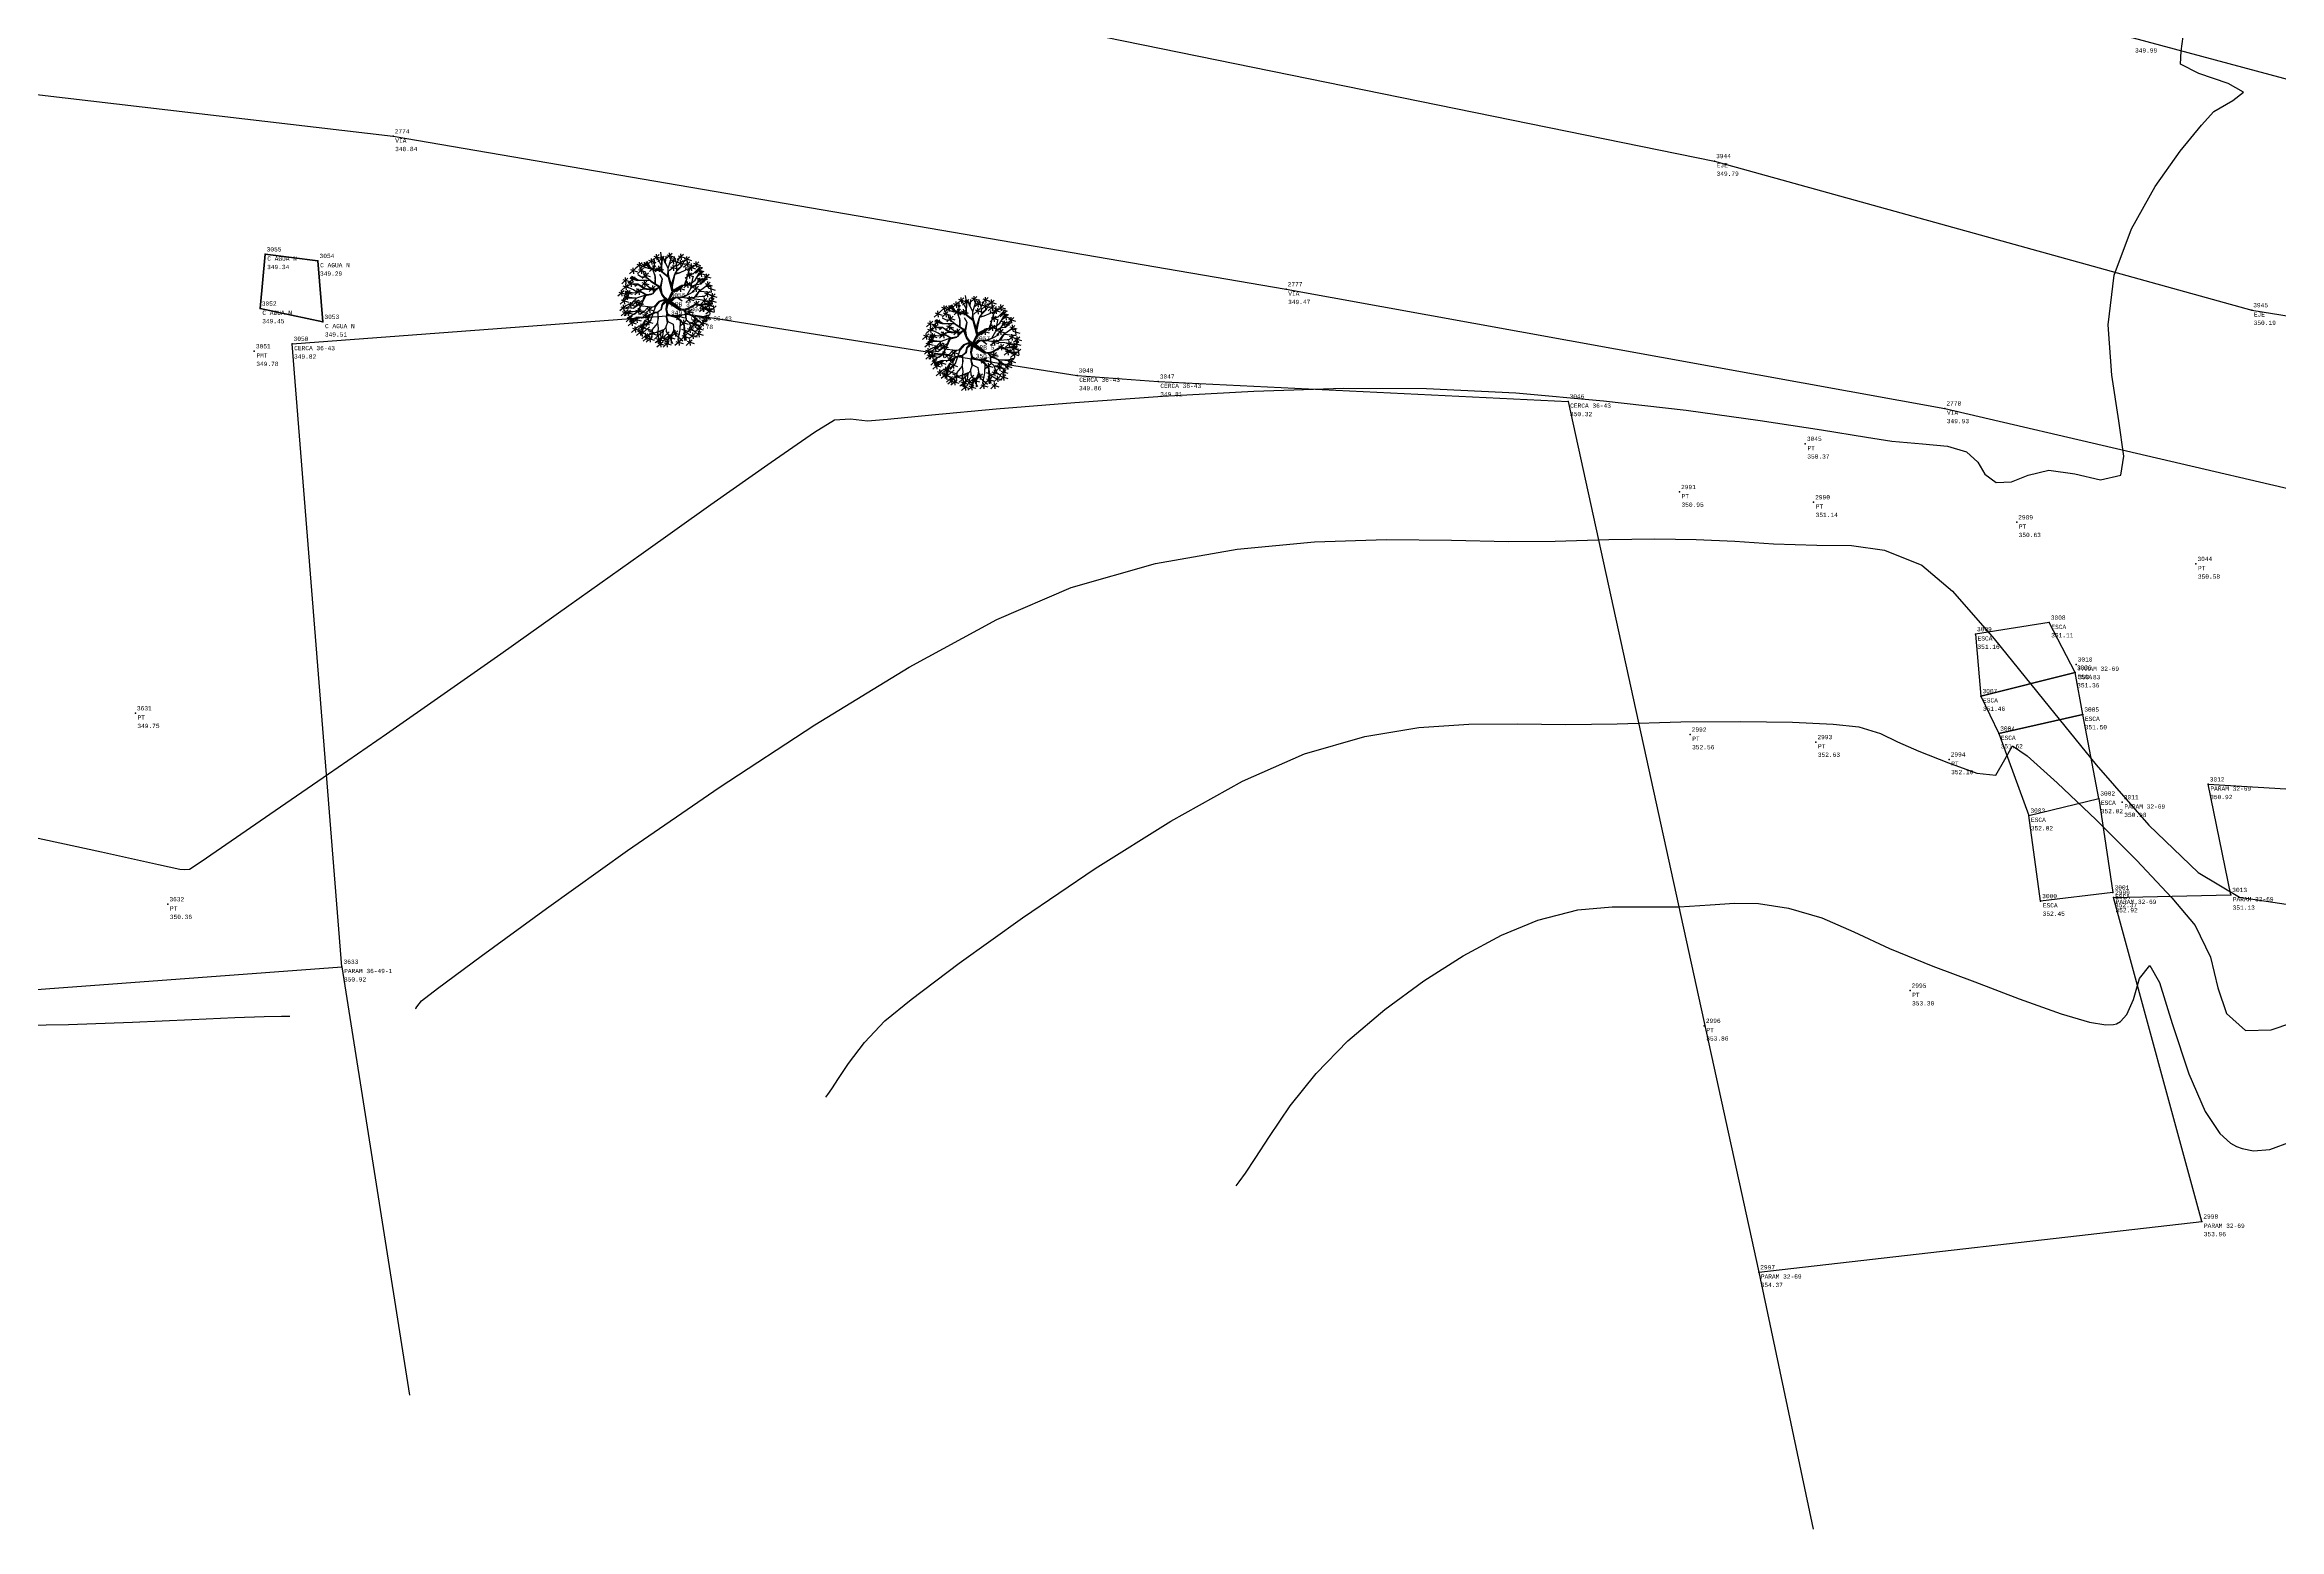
# Model space of a CAD drawing. Header units: metres. Extents: x 5050628 to 5051715, y 2427226 to 2427693.
# Drawn here: x 5051581.34 to 5051607.41, y 2427654.79 to 2427672.1 of the extents above; entities that cross this region are included whole.
import ezdxf
from ezdxf.enums import TextEntityAlignment as Align

# ---------------------------------------------------------------- set-up
doc = ezdxf.new("R2010")
doc.units = ezdxf.units.M
for name, color, linetype in [('1. Eje Vía', 7, 'Continuous'), ('ARBOLES', 3, 'Continuous'), ('C-TOPO-MINR-N', 11, 'Continuous'), ('Cerca', 90, 'FENCELINE2'), ('CVL_PUNTO', 2, 'Continuous'), ('CVL_PUNTO_COR', 2, 'Continuous'), ('CVL_PUNTO_NUM', 2, 'Continuous'), ('Escalera', 254, 'Continuous'), ('Paramento', 7, 'Continuous'), ('Vía', 40, 'Continuous')]:
    doc.layers.add(name, color=color, linetype=linetype)
doc.layers.add('C. Agua Negras', color=35, linetype='Continuous', lineweight=40)
doc.styles.add('MONOTXT4', font='monotxt4.shx')
doc.linetypes.add('FENCELINE2', pattern='A,0.25,-0.1,[132,ltypeshp.shx,S=0.1,R=0,X=-0.1,Y=0],-0.1,1', length=1.45)

# ---------------------------------------------------------------- blocks, each defined once
blk = doc.blocks.new('ar-2')
at = {"layer": 'ARBOLES'}
for p, q in [((28.786, 111.965), (28.579, 111.782)), ((28.613, 111.92), (28.846, 111.848)), ((28.69, 111.982), (28.714, 111.782)), ((28.994, 112.147), (28.788, 111.964)), ((28.821, 112.102), (29.055, 112.03)), ((29.043, 111.964), (28.837, 111.781)), ((28.87, 111.919), (29.104, 111.847)), ((28.899, 112.164), (28.922, 111.964)), ((28.948, 111.981), (28.971, 111.781)), ((29.159, 112.15), (28.953, 111.966)), ((29.24, 111.943), (28.972, 112.031)), ((28.986, 112.105), (29.22, 112.033)), ((29.064, 112.167), (29.087, 111.966)), ((29.381, 112.272), (29.175, 112.089)), ((29.208, 112.227), (29.442, 112.155)), ((29.442, 112.04), (29.235, 111.857)), ((29.269, 111.995), (29.502, 111.923)), ((29.286, 112.289), (29.309, 112.089)), ((29.552, 112.413), (29.346, 112.23)), ((29.401, 112.088), (29.364, 112.162)), ((29.379, 112.368), (29.613, 112.296)), ((29.632, 112.027), (29.426, 111.844)), ((29.457, 112.43), (29.48, 112.23)), ((29.459, 111.982), (29.692, 111.91)), ((29.716, 112.36), (29.509, 112.177)), ((29.537, 112.044), (29.56, 111.844)), ((29.543, 112.315), (29.776, 112.243)), ((29.603, 112.491), (29.626, 112.29)), ((29.982, 112.455), (29.776, 112.272)), ((29.809, 112.411), (30.043, 112.339)), ((29.887, 112.473), (29.91, 112.272)), ((30.096, 112.061), (29.889, 111.878)), ((30.099, 112.288), (29.893, 112.105)), ((29.923, 112.016), (30.156, 111.944)), ((29.926, 112.243), (30.16, 112.171)), ((30, 112.078), (30.023, 111.878)), ((30.004, 112.305), (30.027, 112.105)), ((30.344, 112.212), (30.137, 112.029)), ((30.353, 112.423), (30.146, 112.24)), ((30.171, 112.168), (30.404, 112.095)), ((30.18, 112.379), (30.413, 112.306)), ((30.248, 112.23), (30.271, 112.029)), ((30.257, 112.441), (30.28, 112.24)), ((30.555, 112.339), (30.348, 112.155)), ((30.566, 112.171), (30.36, 111.988)), ((30.382, 112.294), (30.615, 112.222)), ((30.393, 112.127), (30.627, 112.054)), ((30.434, 111.919), (30.446, 112)), ((30.459, 112.356), (30.482, 112.155)), ((30.471, 112.189), (30.494, 111.988)), ((30.694, 112.066), (30.488, 111.883)), ((30.521, 112.021), (30.755, 111.949)), ((30.599, 112.083), (30.622, 111.883)), ((30.86, 112.173), (30.654, 111.99)), ((30.687, 112.129), (30.921, 112.056)), ((30.743, 112.051), (30.977, 111.979)), ((30.963, 111.971), (30.756, 111.788)), ((30.765, 112.191), (30.788, 111.99)), ((30.79, 111.926), (31.023, 111.854)), ((31.017, 111.865), (30.81, 111.682)), ((30.857, 111.782), (30.956, 111.857)), ((30.867, 111.988), (30.89, 111.788)), ((30.921, 111.882), (30.945, 111.682)), ((28.4, 111.227), (28.194, 111.044)), ((28.227, 111.182), (28.46, 111.11)), ((28.305, 111.244), (28.328, 111.044)), ((28.528, 111.641), (28.322, 111.457)), ((28.536, 111.431), (28.33, 111.248)), ((28.355, 111.596), (28.589, 111.524)), ((28.363, 111.387), (28.597, 111.315)), ((28.603, 111.231), (28.396, 111.048)), ((28.43, 111.186), (28.663, 111.114)), ((28.433, 111.658), (28.456, 111.457)), ((28.441, 111.449), (28.464, 111.248)), ((28.474, 111.126), (28.497, 110.925)), ((28.703, 111.533), (28.497, 111.35)), ((28.507, 111.248), (28.53, 111.048)), ((28.68, 111.44), (28.53, 111.502)), ((28.764, 111.682), (28.558, 111.499)), ((28.608, 111.55), (28.631, 111.35)), ((28.669, 111.7), (28.692, 111.499)), ((28.964, 111.276), (28.758, 111.092)), ((28.869, 111.293), (28.892, 111.092)), ((29.153, 111.542), (28.947, 111.359)), ((28.98, 111.498), (29.214, 111.426)), ((29.198, 111.809), (28.992, 111.626)), ((29.025, 111.764), (29.259, 111.692)), ((29.058, 111.56), (29.081, 111.359)), ((29.29, 111.272), (29.084, 111.452)), ((29.103, 111.827), (29.126, 111.626)), ((29.426, 111.381), (29.22, 111.198)), ((29.253, 111.336), (29.486, 111.264)), ((29.331, 111.398), (29.354, 111.198)), ((30.16, 111.33), (30.393, 111.258)), ((30.237, 111.392), (30.26, 111.192)), ((30.572, 111.509), (30.366, 111.326)), ((30.399, 111.465), (30.632, 111.392)), ((30.449, 111.764), (30.683, 111.692)), ((30.477, 111.527), (30.5, 111.326)), ((30.527, 111.827), (30.55, 111.626)), ((30.603, 111.328), (30.677, 111.671)), ((30.85, 111.375), (30.644, 111.192)), ((30.677, 111.33), (30.911, 111.258)), ((30.755, 111.392), (30.778, 111.192)), ((30.808, 111.591), (31.042, 111.519)), ((30.844, 111.82), (31.077, 111.748)), ((31.2, 111.764), (30.994, 111.581)), ((31.222, 111.198), (31.016, 111.015)), ((31.027, 111.72), (31.261, 111.648)), ((31.239, 111.509), (31.033, 111.326)), ((31.049, 111.153), (31.283, 111.081)), ((31.066, 111.465), (31.3, 111.392)), ((31.094, 111.372), (31.231, 111.378)), ((31.105, 111.782), (31.128, 111.581)), ((31.127, 111.215), (31.15, 111.015)), ((31.144, 111.527), (31.167, 111.326)), ((31.164, 111.32), (31.398, 111.248)), ((31.394, 111.125), (31.188, 110.942)), ((31.242, 111.382), (31.265, 111.182)), ((31.299, 111.143), (31.322, 110.942)), ((28.468, 110.742), (28.262, 110.559)), ((28.48, 110.97), (28.274, 110.787)), ((28.295, 110.697), (28.529, 110.625)), ((28.307, 110.925), (28.541, 110.853)), ((28.513, 110.584), (28.307, 110.401)), ((28.34, 110.539), (28.574, 110.467)), ((28.569, 111.108), (28.363, 110.925)), ((28.373, 110.759), (28.396, 110.559)), ((28.385, 110.987), (28.408, 110.787)), ((28.608, 110.578), (28.402, 110.395)), ((28.418, 110.601), (28.441, 110.401)), ((28.435, 110.533), (28.669, 110.461)), ((28.669, 110.386), (28.463, 110.203)), ((28.699, 110.836), (28.493, 110.653)), ((28.513, 110.595), (28.536, 110.395)), ((28.526, 110.791), (28.759, 110.719)), ((28.574, 110.403), (28.597, 110.203)), ((28.604, 110.853), (28.627, 110.653)), ((28.875, 110.925), (28.669, 110.742)), ((28.702, 110.88), (28.936, 110.808)), ((28.953, 110.629), (28.747, 110.446)), ((28.98, 110.902), (28.774, 110.719)), ((28.78, 110.942), (28.803, 110.742)), ((28.78, 110.585), (29.013, 110.513)), ((28.807, 110.857), (29.041, 110.785)), ((28.858, 110.647), (28.881, 110.446)), ((28.885, 110.919), (28.908, 110.719)), ((29.183, 110.491), (28.977, 110.308)), ((29.01, 110.446), (29.243, 110.374)), ((29.088, 110.508), (29.111, 110.308)), ((29.32, 110.686), (29.114, 110.503)), ((29.147, 110.641), (29.381, 110.569)), ((29.225, 110.703), (29.248, 110.503)), ((30.328, 110.446), (30.122, 110.263)), ((30.155, 110.402), (30.389, 110.329)), ((30.627, 110.614), (30.421, 110.43)), ((30.638, 111.025), (30.432, 110.841)), ((30.454, 110.569), (30.687, 110.497)), ((30.465, 110.98), (30.699, 110.908)), ((30.532, 110.631), (30.555, 110.43)), ((30.543, 111.042), (30.566, 110.841)), ((30.868, 110.88), (30.662, 110.697)), ((30.773, 110.897), (30.796, 110.697)), ((31.089, 110.713), (30.883, 110.53)), ((30.916, 110.668), (31.15, 110.596)), ((31.128, 110.97), (30.922, 110.787)), ((30.994, 110.73), (31.017, 110.53)), ((31.2, 110.407), (30.994, 110.224)), ((31.033, 110.987), (31.056, 110.787)), ((31.276, 110.82), (31.07, 110.637)), ((31.301, 110.632), (31.094, 110.449)), ((31.103, 110.776), (31.336, 110.704)), ((31.105, 110.425), (31.128, 110.224)), ((31.128, 110.587), (31.361, 110.515)), ((31.368, 110.97), (31.162, 110.787)), ((31.181, 110.838), (31.204, 110.637)), ((31.195, 110.925), (31.428, 110.853)), ((31.205, 110.649), (31.228, 110.449)), ((31.221, 111.081), (31.455, 111.009)), ((31.433, 110.725), (31.227, 110.542)), ((31.273, 110.987), (31.296, 110.787)), ((31.338, 110.742), (31.361, 110.542)), ((28.738, 110.254), (28.532, 110.071)), ((28.565, 110.21), (28.798, 110.138)), ((28.848, 110.035), (28.641, 109.852)), ((28.643, 110.272), (28.666, 110.071)), ((28.675, 109.99), (28.908, 109.918)), ((28.897, 110.351), (28.69, 110.168)), ((28.724, 110.306), (28.957, 110.234)), ((28.752, 110.053), (28.776, 109.852)), ((28.801, 110.368), (28.825, 110.168)), ((29.013, 109.94), (28.807, 109.757)), ((28.84, 109.895), (29.074, 109.823)), ((29.048, 110.123), (28.842, 109.94)), ((28.875, 110.078), (29.109, 110.006)), ((28.918, 109.957), (28.941, 109.757)), ((28.953, 110.14), (28.976, 109.94)), ((28.974, 109.92), (28.997, 109.72)), ((29.186, 109.821), (28.979, 109.638)), ((29.235, 109.753), (29.028, 109.57)), ((29.237, 110.04), (29.031, 109.856)), ((29.064, 109.995), (29.297, 109.923)), ((29.09, 109.838), (29.113, 109.638)), ((29.113, 110.228), (29.346, 110.156)), ((29.331, 109.718), (29.124, 109.535)), ((29.139, 109.77), (29.162, 109.57)), ((29.158, 109.673), (29.391, 109.601)), ((29.181, 109.913), (29.414, 109.841)), ((29.23, 109.845), (29.463, 109.773)), ((29.235, 109.735), (29.259, 109.535)), ((29.603, 109.817), (29.397, 109.634)), ((29.459, 109.65), (29.692, 109.578)), ((29.508, 109.835), (29.531, 109.634)), ((29.514, 109.523), (29.632, 109.679)), ((29.537, 109.712), (29.56, 109.512)), ((29.581, 109.897), (29.605, 109.696)), ((29.654, 109.673), (29.887, 109.601)), ((29.887, 109.874), (29.681, 109.691)), ((29.904, 109.773), (29.698, 109.59)), ((29.731, 109.735), (29.754, 109.535)), ((30.01, 109.763), (29.803, 109.579)), ((29.869, 109.753), (29.831, 109.61)), ((29.837, 109.718), (30.07, 109.646)), ((29.914, 109.78), (29.938, 109.579)), ((30.165, 109.907), (29.959, 109.724)), ((29.992, 109.862), (30.226, 109.79)), ((30.449, 110.246), (30.243, 110.063)), ((30.471, 109.796), (30.265, 109.613)), ((30.276, 110.201), (30.51, 110.129)), ((30.294, 109.956), (30.527, 109.884)), ((30.298, 109.751), (30.532, 109.679)), ((30.354, 110.263), (30.377, 110.063)), ((30.376, 109.813), (30.399, 109.613)), ((30.65, 110.024), (30.444, 109.841)), ((30.477, 109.979), (30.71, 109.907)), ((30.743, 109.829), (30.537, 109.646)), ((30.555, 110.041), (30.578, 109.841)), ((30.57, 109.784), (30.804, 109.712)), ((30.811, 110.324), (30.605, 110.14)), ((30.811, 110.191), (30.605, 110.008)), ((30.638, 110.279), (30.872, 110.207)), ((30.648, 109.846), (30.671, 109.646)), ((30.716, 110.341), (30.739, 110.14)), ((30.716, 110.208), (30.739, 110.008)), ((30.94, 109.879), (30.733, 109.696)), ((30.944, 110.051), (30.738, 109.868)), ((30.767, 109.835), (31, 109.763)), ((30.771, 110.006), (31.004, 109.934)), ((30.844, 109.897), (30.867, 109.696)), ((30.849, 110.068), (30.872, 109.868)), ((31.078, 110.24), (30.872, 110.057)), ((30.883, 110.226), (31.007, 110.065)), ((30.905, 110.195), (31.138, 110.123)), ((30.983, 110.257), (31.006, 110.057)), ((29.684, 109.547), (29.478, 109.364)), ((29.511, 109.502), (29.745, 109.43)), ((29.589, 109.564), (29.612, 109.364)), ((29.887, 109.556), (29.681, 109.373)), ((29.714, 109.512), (29.948, 109.44)), ((29.792, 109.574), (29.815, 109.373)), ((29.831, 109.61), (29.85, 109.479)), ((30.282, 109.601), (30.076, 109.418)), ((30.109, 109.556), (30.343, 109.484)), ((30.167, 109.616), (30.211, 109.523)), ((30.187, 109.618), (30.21, 109.418)), ((30.645, 109.605), (30.439, 109.422)), ((30.472, 109.561), (30.706, 109.489)), ((30.55, 109.623), (30.573, 109.422))]:
    blk.add_line(p, q, dxfattribs=at)
at = {"layer": 'ARBOLES', "color": 27}
for p, q in [((29.041, 111.839), (28.91, 111.982)), ((29.245, 111.956), (29.091, 112.149)), ((29.115, 112.149), (29.24, 111.988)), ((29.24, 111.988), (29.14, 112.174)), ((29.277, 111.969), (29.158, 112.187)), ((29.383, 111.888), (29.245, 111.956)), ((29.383, 111.9), (29.277, 111.969)), ((29.346, 112.057), (29.369, 111.857)), ((29.37, 111.844), (29.414, 112.149)), ((29.494, 111.894), (29.383, 111.9)), ((29.588, 111.876), (29.383, 111.888)), ((29.414, 112.149), (29.395, 112.287)), ((29.619, 111.888), (29.494, 111.894)), ((29.638, 112.025), (29.5, 112.311)), ((29.862, 111.657), (29.588, 111.876)), ((29.638, 112.218), (29.619, 112.342)), ((29.619, 111.888), (29.644, 112.043)), ((29.62, 112.377), (29.643, 112.177)), ((29.638, 112.342), (29.65, 112.224)), ((29.644, 112.043), (29.638, 112.218)), ((29.638, 111.906), (29.644, 111.863)), ((29.644, 111.993), (29.662, 112.348)), ((29.669, 111.832), (29.644, 111.993)), ((29.756, 112.137), (29.688, 112.342)), ((29.762, 112.143), (29.787, 112.361)), ((29.849, 111.956), (29.762, 112.143)), ((29.837, 111.701), (29.855, 111.95)), ((29.874, 111.677), (29.849, 111.956)), ((29.855, 111.956), (29.974, 112.361)), ((30.129, 112.131), (30.048, 112.355)), ((30.08, 111.794), (30.142, 111.882)), ((30.142, 111.882), (30.129, 112.131)), ((30.136, 112.137), (30.229, 112.305)), ((30.142, 111.919), (30.297, 112.038)), ((30.147, 111.882), (30.297, 112.031)), ((30.223, 111.82), (30.428, 111.913)), ((30.297, 112.031), (30.396, 112.249)), ((30.428, 111.913), (30.739, 112.056)), ((30.484, 111.714), (30.546, 111.888)), ((30.546, 111.888), (30.595, 111.956)), ((30.595, 111.956), (30.621, 112.125)), ((30.701, 111.8), (30.857, 111.963)), ((30.757, 111.863), (30.87, 111.943)), ((30.757, 111.85), (30.882, 111.919)), ((28.637, 111.16), (28.419, 111.135)), ((28.431, 111.16), (28.556, 111.166)), ((28.723, 111.148), (28.437, 111.198)), ((28.711, 111.253), (28.481, 111.359)), ((28.53, 111.488), (28.763, 111.416)), ((28.591, 111.638), (28.825, 111.565)), ((28.853, 111.558), (28.611, 111.664)), ((28.853, 111.564), (28.636, 111.67)), ((28.897, 111.564), (28.654, 111.695)), ((28.853, 111.44), (28.68, 111.44)), ((28.829, 111.166), (28.711, 111.253)), ((28.823, 111.166), (28.723, 111.148)), ((28.848, 111.434), (28.755, 111.366)), ((28.791, 111.231), (29.025, 111.159)), ((29.116, 111.085), (28.811, 111.284)), ((29.016, 111.278), (28.823, 111.166)), ((28.978, 111.677), (28.853, 111.744)), ((29.245, 111.558), (28.853, 111.558)), ((29.091, 111.303), (28.853, 111.44)), ((29.041, 111.297), (28.854, 111.434)), ((29.091, 111.677), (28.978, 111.677)), ((28.997, 111.173), (29.14, 111.098)), ((29.246, 111.253), (29.016, 111.278)), ((29.102, 111.683), (29.041, 111.839)), ((29.234, 111.272), (29.041, 111.297)), ((29.277, 111.259), (29.091, 111.303)), ((29.258, 111.564), (29.102, 111.683)), ((29.339, 111.129), (29.102, 111.085)), ((29.494, 111.409), (29.245, 111.558)), ((29.408, 111.26), (29.265, 111.26)), ((29.563, 111.334), (29.271, 111.534)), ((29.457, 111.285), (29.277, 111.259)), ((29.47, 111.285), (29.339, 111.129)), ((29.433, 111.278), (29.339, 111.129)), ((29.42, 111.733), (29.37, 111.844)), ((29.37, 111.844), (29.42, 111.683)), ((29.42, 111.683), (29.414, 111.471)), ((29.439, 111.458), (29.42, 111.733)), ((29.544, 111.334), (29.457, 111.285)), ((29.55, 111.309), (29.47, 111.285)), ((29.619, 111.328), (29.494, 111.409)), ((29.55, 111.309), (29.625, 111.135)), ((29.595, 111.266), (29.563, 111.334)), ((29.662, 111.601), (29.576, 111.757)), ((29.6, 111.352), (29.656, 111.595)), ((29.644, 111.11), (29.6, 111.322)), ((29.656, 111.129), (29.619, 111.328)), ((29.625, 111.346), (29.662, 111.601)), ((29.756, 110.992), (29.656, 111.129)), ((29.881, 111.664), (29.669, 111.832)), ((29.848, 110.918), (29.98, 111.197)), ((29.848, 110.918), (30.004, 111.179)), ((29.98, 111.197), (29.862, 111.657)), ((29.967, 111.378), (29.881, 111.664)), ((29.918, 110.992), (30.017, 111.16)), ((29.961, 111.421), (30.067, 111.77)), ((29.998, 111.352), (29.967, 111.378)), ((30.004, 111.179), (29.974, 111.346)), ((29.98, 111.384), (30.017, 111.534)), ((29.998, 111.365), (30.08, 111.794)), ((30.017, 111.179), (29.998, 111.352)), ((30.017, 111.246), (30.297, 111.409)), ((30.03, 111.209), (30.253, 111.359)), ((30.036, 111.179), (30.309, 111.396)), ((30.086, 111.776), (30.223, 111.82)), ((30.104, 111.813), (30.229, 111.826)), ((30.333, 111.375), (30.126, 111.192)), ((30.297, 111.409), (30.422, 111.421)), ((30.309, 111.396), (30.471, 111.409)), ((30.385, 111.421), (30.459, 111.59)), ((30.622, 111.809), (30.416, 111.626)), ((30.422, 111.421), (30.446, 111.502)), ((30.446, 111.502), (30.491, 111.701)), ((30.471, 111.409), (30.565, 111.446)), ((30.472, 111.091), (30.609, 111.322)), ((30.491, 111.701), (30.701, 111.8)), ((30.491, 111.091), (30.721, 111.21)), ((30.502, 111.739), (30.695, 111.794)), ((30.565, 111.446), (30.739, 111.577)), ((30.609, 111.322), (30.783, 111.434)), ((30.615, 111.366), (30.789, 111.44)), ((30.727, 111.017), (30.876, 111.216)), ((30.739, 111.577), (30.857, 111.782)), ((30.981, 111.635), (30.775, 111.452)), ((30.777, 111.036), (30.889, 111.229)), ((30.783, 111.648), (31.017, 111.576)), ((30.783, 111.434), (30.939, 111.453)), ((30.789, 111.434), (30.895, 111.621)), ((30.876, 111.216), (31.094, 111.372)), ((30.886, 111.653), (30.909, 111.452)), ((30.889, 111.216), (31.275, 111.173)), ((30.939, 111.453), (31.088, 111.652)), ((30.939, 111.453), (31.119, 111.614)), ((28.396, 111.064), (28.63, 110.991)), ((28.406, 110.992), (28.767, 110.98)), ((28.786, 110.98), (28.412, 111.011)), ((28.648, 110.817), (28.418, 110.705)), ((28.699, 110.637), (28.456, 110.675)), ((28.568, 110.525), (28.462, 110.5)), ((28.63, 110.525), (28.475, 110.482)), ((28.798, 110.5), (28.531, 110.339)), ((28.755, 110.538), (28.537, 110.532)), ((28.923, 110.563), (28.63, 110.525)), ((28.804, 110.979), (28.648, 110.817)), ((28.848, 110.743), (28.699, 110.637)), ((28.991, 110.793), (28.798, 110.5)), ((29.102, 111.085), (28.804, 110.979)), ((28.985, 110.805), (28.848, 110.743)), ((29.284, 110.681), (28.916, 110.724)), ((29.06, 110.538), (28.923, 110.563)), ((29.066, 110.532), (28.923, 110.438)), ((29.072, 111.067), (28.973, 110.799)), ((29.103, 111.06), (28.985, 110.805)), ((29.178, 110.669), (29.06, 110.538)), ((29.109, 111.067), (29.327, 111.116)), ((29.228, 110.432), (29.109, 110.339)), ((29.122, 110.332), (29.228, 110.407)), ((29.228, 110.407), (29.165, 110.282)), ((29.408, 110.693), (29.178, 110.669)), ((29.253, 110.426), (29.184, 110.282)), ((29.414, 110.507), (29.228, 110.432)), ((29.427, 110.494), (29.253, 110.426)), ((29.421, 110.687), (29.271, 110.245)), ((29.545, 110.868), (29.377, 110.693)), ((29.551, 110.861), (29.408, 110.693)), ((29.514, 110.519), (29.414, 110.507)), ((29.501, 110.482), (29.427, 110.494)), ((29.433, 110.693), (29.582, 110.868)), ((29.501, 110.519), (29.52, 110.332)), ((29.613, 110.612), (29.514, 110.525)), ((29.582, 110.575), (29.514, 110.519)), ((29.52, 110.307), (29.526, 110.513)), ((29.738, 110.942), (29.545, 110.868)), ((29.756, 110.917), (29.551, 110.861)), ((29.626, 110.6), (29.582, 110.575)), ((29.644, 110.774), (29.613, 110.612)), ((29.651, 110.743), (29.626, 110.6)), ((29.763, 110.923), (29.638, 111.098)), ((29.749, 110.967), (29.644, 111.11)), ((29.848, 110.918), (29.651, 110.743)), ((29.657, 110.768), (29.781, 110.936)), ((29.812, 110.923), (29.657, 110.768)), ((29.855, 110.917), (29.749, 110.967)), ((29.855, 110.917), (29.756, 110.992)), ((29.812, 110.874), (29.769, 110.625)), ((29.848, 110.918), (29.775, 110.612)), ((29.775, 110.612), (29.812, 110.457)), ((29.8, 110.45), (29.787, 110.357)), ((29.819, 110.432), (29.794, 110.364)), ((29.856, 110.812), (29.8, 110.618)), ((29.8, 110.618), (29.825, 110.469)), ((29.812, 110.457), (29.887, 110.413)), ((29.825, 110.469), (29.912, 110.426)), ((29.848, 110.918), (29.887, 110.811)), ((29.893, 110.954), (29.881, 110.917)), ((29.881, 110.917), (29.905, 110.817)), ((29.887, 110.811), (30.223, 110.599)), ((29.887, 110.413), (30.124, 110.345)), ((29.905, 110.817), (29.918, 110.917)), ((29.912, 110.426), (30.092, 110.37)), ((29.918, 110.936), (30.043, 111.017)), ((29.918, 110.917), (29.918, 110.992)), ((29.924, 110.911), (30.018, 110.986)), ((29.93, 110.898), (30.291, 110.618)), ((29.937, 110.805), (29.93, 110.867)), ((29.93, 110.867), (30.21, 110.655)), ((30.204, 110.631), (29.937, 110.805)), ((29.949, 110.886), (30.092, 111.005)), ((30.21, 110.655), (29.967, 110.811)), ((30.018, 110.986), (30.105, 111.017)), ((30.285, 110.413), (30.055, 110.382)), ((30.092, 111.005), (30.155, 111.005)), ((30.105, 111.017), (30.298, 111.017)), ((30.13, 110.37), (30.285, 110.413)), ((30.155, 111.005), (30.31, 110.892)), ((30.192, 110.986), (30.323, 111.011)), ((30.291, 110.618), (30.204, 110.631)), ((30.223, 110.599), (30.341, 110.593)), ((30.279, 111.017), (30.472, 111.091)), ((30.298, 111.017), (30.422, 110.992)), ((30.309, 110.618), (30.372, 110.618)), ((30.341, 110.593), (30.422, 110.493)), ((30.348, 111.017), (30.478, 111.091)), ((30.372, 110.618), (30.502, 110.649)), ((30.403, 110.581), (30.446, 110.493)), ((30.409, 110.581), (30.534, 110.643)), ((30.416, 110.488), (30.428, 110.282)), ((30.422, 110.992), (30.727, 111.017)), ((30.422, 110.493), (30.701, 110.369)), ((30.453, 110.282), (30.435, 110.482)), ((30.446, 110.493), (30.695, 110.388)), ((30.502, 110.649), (30.739, 110.787)), ((30.528, 110.992), (30.659, 110.986)), ((30.534, 110.643), (30.733, 110.768)), ((30.628, 111.005), (30.721, 110.955)), ((30.695, 110.835), (30.928, 110.763)), ((30.695, 110.388), (31, 110.35)), ((30.721, 110.955), (30.908, 110.942)), ((30.733, 110.768), (30.9, 110.737)), ((30.739, 110.787), (30.882, 110.755)), ((30.746, 111.023), (30.976, 111.048)), ((30.882, 110.755), (31.199, 110.787)), ((30.9, 110.737), (31.156, 110.631)), ((31.138, 110.612), (30.907, 110.724)), ((30.908, 110.942), (31.293, 110.874)), ((31.181, 110.811), (30.919, 110.761)), ((30.955, 110.925), (31.189, 110.853)), ((30.976, 111.048), (31.063, 111.042)), ((31.019, 110.376), (31.231, 110.443)), ((31.249, 110.581), (31.138, 110.612)), ((31.261, 110.599), (31.144, 110.625)), ((31.156, 110.631), (31.274, 110.625)), ((31.298, 110.798), (31.181, 110.811)), ((31.199, 110.787), (31.293, 110.755)), ((31.298, 110.78), (31.224, 110.792)), ((28.496, 110.341), (28.729, 110.269)), ((28.86, 110.357), (28.58, 110.27)), ((28.705, 110.282), (28.58, 110.257)), ((28.599, 110.233), (28.705, 110.282)), ((28.612, 110.208), (28.842, 110.345)), ((28.991, 110.096), (28.755, 109.984)), ((29.109, 110.339), (28.86, 110.357)), ((29.035, 110.158), (28.96, 109.791)), ((29.091, 110.245), (28.973, 109.766)), ((29.078, 110.251), (28.991, 110.096)), ((29.184, 110.282), (29.078, 110.251)), ((29.286, 110.273), (29.08, 110.09)), ((29.215, 109.772), (29.085, 109.691)), ((29.271, 110.245), (29.103, 110.052)), ((29.191, 110.29), (29.214, 110.09)), ((29.676, 109.915), (29.215, 109.772)), ((29.246, 109.784), (29.713, 109.952)), ((29.302, 109.679), (29.259, 109.616)), ((29.321, 109.952), (29.302, 109.679)), ((29.489, 110.152), (29.321, 109.952)), ((29.632, 109.695), (29.426, 109.512)), ((29.677, 109.879), (29.47, 109.696)), ((29.663, 109.729), (29.47, 109.517)), ((29.52, 110.332), (29.489, 110.152)), ((29.52, 109.984), (29.489, 109.753)), ((29.495, 110.164), (29.52, 109.984)), ((29.663, 109.722), (29.539, 109.511)), ((29.682, 109.915), (29.663, 109.729)), ((29.781, 110.027), (29.682, 109.915)), ((29.831, 110.195), (29.775, 110.04)), ((29.775, 110.04), (29.787, 109.884)), ((29.787, 110.357), (29.819, 110.183)), ((29.787, 109.884), (29.869, 109.753)), ((29.794, 110.364), (29.837, 110.208)), ((29.837, 110.208), (30.018, 110.12)), ((29.875, 109.753), (29.999, 109.492)), ((30.024, 109.909), (29.955, 109.76)), ((29.962, 109.747), (29.955, 109.486)), ((30.043, 109.915), (29.962, 109.747)), ((30.018, 110.12), (30.043, 109.915)), ((30.03, 109.965), (30.024, 109.909)), ((30.043, 109.915), (30.099, 109.772)), ((30.07, 109.924), (30.093, 109.724)), ((30.099, 109.772), (30.335, 109.573)), ((30.124, 110.37), (30.254, 110.264)), ((30.124, 110.345), (30.248, 110.245)), ((30.235, 109.934), (30.167, 109.616)), ((30.248, 110.245), (30.235, 109.934)), ((30.26, 110.257), (30.379, 110.071)), ((30.366, 110.046), (30.379, 109.853)), ((30.397, 109.585), (30.372, 109.841)), ((30.379, 110.071), (30.397, 109.884)), ((30.379, 109.853), (30.422, 109.592)), ((30.391, 109.884), (30.441, 109.592)), ((30.397, 109.884), (30.652, 109.735)), ((30.428, 110.282), (30.546, 110.189)), ((30.546, 110.189), (30.615, 109.971)), ((30.565, 110.171), (30.814, 110.102)), ((30.578, 110.189), (30.827, 110.108)), ((30.615, 109.971), (30.771, 109.853)), ((30.638, 110.146), (30.872, 110.074)), ((30.683, 110.364), (30.883, 110.226)), ((30.701, 110.369), (31.019, 110.376)), ((30.827, 110.108), (30.914, 109.977)), ((31, 110.35), (31.099, 110.195)), ((31.027, 110.363), (31.261, 110.29))]:
    blk.add_line(p, q, dxfattribs=at)

msp = doc.modelspace()

# ---------------------------------------------------------------- linework, layer by layer
at = {"layer": '1. Eje Vía', "elevation": 280.286, "flags": 128}
msp.add_lwpolyline([(5051542.476, 2427664.661), (5051548.504, 2427667.464), (5051554.589, 2427670.228), (5051560.516, 2427672.285), (5051567.305, 2427673.596), (5051573.644, 2427674.365), (5051580.454, 2427673.946), (5051586.673, 2427673.236), (5051592.858, 2427672.363), (5051600.825, 2427670.745), (5051607.092, 2427669.006), (5051613.712, 2427667.94), (5051620.059, 2427666.438), (5051626.599, 2427664.856), (5051632.613, 2427663.545), (5051638.513, 2427662.883), (5051644.52, 2427662.457), (5051650.851, 2427662.303), (5051656.955, 2427662.685), (5051664.269, 2427664.13)], dxfattribs=at)
at = {"layer": 'C-TOPO-MINR-N', "color": 32, "linetype": 'Continuous', "lineweight": -3}
for points in [[(5051581.032, 2427662.897, 350.966), (5051582.003, 2427662.688, 350.966), (5051582.668, 2427662.541, 350.966), (5051582.917, 2427662.486, 350.966), (5051582.974, 2427662.484, 350.966), (5051583.03, 2427662.487, 350.966), (5051583.165, 2427662.577, 350.966), (5051583.516, 2427662.817, 350.966), (5051584.029, 2427663.17, 350.966), (5051584.651, 2427663.598, 350.966), (5051585.328, 2427664.066, 350.966), (5051586.004, 2427664.535, 350.966), (5051586.663, 2427664.997, 350.966), (5051587.455, 2427665.56, 350.966), (5051588.3, 2427666.161, 350.966), (5051589.114, 2427666.739, 350.966), (5051589.817, 2427667.233, 350.966), (5051590.325, 2427667.583, 350.966), (5051590.557, 2427667.727, 350.966), (5051590.744, 2427667.737, 350.966), (5051590.943, 2427667.715, 350.966), (5051591.173, 2427667.735, 350.966), (5051591.694, 2427667.784, 350.966), (5051592.443, 2427667.853, 350.966), (5051593.36, 2427667.93, 350.966), (5051594.382, 2427668.003, 350.966), (5051595.448, 2427668.062, 350.966), (5051596.495, 2427668.095, 350.966), (5051597.463, 2427668.093, 350.966), (5051598.505, 2427668.04, 350.966), (5051599.529, 2427667.95, 350.966), (5051600.494, 2427667.839, 350.966), (5051601.356, 2427667.72, 350.966), (5051602.072, 2427667.61, 350.966), (5051602.599, 2427667.525, 350.966), (5051602.895, 2427667.478, 350.966), (5051603.252, 2427667.445, 350.966), (5051603.544, 2427667.418, 350.966), (5051603.766, 2427667.354, 350.966), (5051603.897, 2427667.231, 350.966), (5051603.98, 2427667.092, 350.966), (5051604.109, 2427666.996, 350.966), (5051604.289, 2427667.004, 350.966), (5051604.484, 2427667.08, 350.966), (5051604.727, 2427667.14, 350.966), (5051605.027, 2427667.096, 350.966), (5051605.329, 2427667.025, 350.966), (5051605.564, 2427667.083, 350.966), (5051605.601, 2427667.303, 350.966), (5051605.544, 2427667.713, 350.966), (5051605.461, 2427668.246, 350.966), (5051605.419, 2427668.835, 350.966), (5051605.486, 2427669.414, 350.966), (5051605.689, 2427669.953, 350.966), (5051605.965, 2427670.446, 350.966), (5051606.257, 2427670.86, 350.966), (5051606.505, 2427671.163, 350.966), (5051606.651, 2427671.322, 350.966), (5051606.874, 2427671.45, 350.966), (5051606.997, 2427671.549, 350.966), (5051606.816, 2427671.65, 350.966), (5051606.476, 2427671.764, 350.966), (5051606.261, 2427671.873, 350.966), (5051606.268, 2427672.024, 350.966), (5051606.293, 2427672.198, 350.966)], [(5051585.668, 2427660.859, 351.966), (5051585.671, 2427660.863, 351.966), (5051585.683, 2427660.88, 351.966), (5051585.71, 2427660.916, 351.966), (5051585.739, 2427660.951, 351.966), (5051585.926, 2427661.093, 351.966), (5051586.434, 2427661.473, 351.966), (5051587.195, 2427662.029, 351.966), (5051588.142, 2427662.704, 351.966), (5051589.209, 2427663.438, 351.966), (5051590.327, 2427664.171, 351.966), (5051591.429, 2427664.844, 351.966), (5051592.449, 2427665.397, 351.966), (5051593.318, 2427665.772, 351.966), (5051594.301, 2427666.05, 351.966), (5051595.253, 2427666.218, 351.966), (5051596.158, 2427666.303, 351.966), (5051596.998, 2427666.33, 351.966), (5051597.757, 2427666.323, 351.966), (5051598.419, 2427666.309, 351.966), (5051598.965, 2427666.311, 351.966), (5051599.59, 2427666.332, 351.966), (5051600.128, 2427666.338, 351.966), (5051600.609, 2427666.33, 351.966), (5051601.061, 2427666.31, 351.966), (5051601.514, 2427666.28, 351.966), (5051602.018, 2427666.263, 351.966), (5051602.423, 2427666.26, 351.966), (5051602.806, 2427666.205, 351.966), (5051603.242, 2427666.033, 351.966), (5051603.601, 2427665.729, 351.966), (5051604.088, 2427665.171, 351.966), (5051604.662, 2427664.461, 351.966), (5051605.278, 2427663.703, 351.966), (5051605.894, 2427662.998, 351.966), (5051606.466, 2427662.449, 351.966), (5051606.951, 2427662.159, 351.966), (5051607.496, 2427662.077, 351.966)], [(5051590.457, 2427659.827, 352.966), (5051590.48, 2427659.858, 352.966), (5051590.527, 2427659.926, 352.966), (5051590.604, 2427660.044, 352.966), (5051590.721, 2427660.222, 352.966), (5051590.905, 2427660.466, 352.966), (5051591.144, 2427660.717, 352.966), (5051591.451, 2427660.967, 352.966), (5051592.012, 2427661.389, 352.966), (5051592.752, 2427661.92, 352.966), (5051593.599, 2427662.494, 352.966), (5051594.479, 2427663.047, 352.966), (5051595.318, 2427663.514, 352.966), (5051596.041, 2427663.831, 352.966), (5051596.744, 2427664.032, 352.966), (5051597.375, 2427664.139, 352.966), (5051597.959, 2427664.179, 352.966), (5051598.522, 2427664.181, 352.966), (5051599.09, 2427664.172, 352.966), (5051599.69, 2427664.18, 352.966), (5051600.431, 2427664.203, 352.966), (5051601.127, 2427664.209, 352.966), (5051601.735, 2427664.201, 352.966), (5051602.209, 2427664.179, 352.966), (5051602.507, 2427664.145, 352.966), (5051602.763, 2427664.068, 352.966), (5051602.959, 2427663.972, 352.966), (5051603.21, 2427663.862, 352.966), (5051603.554, 2427663.728, 352.966), (5051603.887, 2427663.607, 352.966), (5051604.105, 2427663.581, 352.966), (5051604.211, 2427663.766, 352.966), (5051604.3, 2427663.924, 352.966), (5051604.471, 2427663.808, 352.966), (5051604.823, 2427663.495, 352.966), (5051605.276, 2427663.063, 352.966), (5051605.749, 2427662.59, 352.966), (5051606.161, 2427662.153, 352.966), (5051606.431, 2427661.829, 352.966), (5051606.61, 2427661.459, 352.966), (5051606.698, 2427661.102, 352.966), (5051606.8, 2427660.802, 352.966), (5051607.019, 2427660.604, 352.966), (5051607.32, 2427660.612, 352.966), (5051607.789, 2427660.774, 352.966)], [(5051595.245, 2427658.795, 353.966), (5051595.28, 2427658.841, 353.966), (5051595.351, 2427658.943, 353.966), (5051595.464, 2427659.113, 353.966), (5051595.631, 2427659.37, 353.966), (5051595.875, 2427659.725, 353.966), (5051596.176, 2427660.102, 353.966), (5051596.548, 2427660.483, 353.966), (5051596.978, 2427660.848, 353.966), (5051597.431, 2427661.183, 353.966), (5051597.89, 2427661.476, 353.966), (5051598.339, 2427661.716, 353.966), (5051598.764, 2427661.891, 353.966), (5051599.228, 2427662.011, 353.966), (5051599.631, 2427662.049, 353.966), (5051600.013, 2427662.047, 353.966), (5051600.414, 2427662.049, 353.966), (5051600.775, 2427662.072, 353.966), (5051601.059, 2427662.091, 353.966), (5051601.339, 2427662.085, 353.966), (5051601.689, 2427662.033, 353.966), (5051602.075, 2427661.92, 353.966), (5051602.45, 2427661.755, 353.966), (5051602.865, 2427661.561, 353.966), (5051603.371, 2427661.356, 353.966), (5051603.861, 2427661.172, 353.966), (5051604.381, 2427660.973, 353.966), (5051604.87, 2427660.799, 353.966), (5051605.199, 2427660.703, 353.966), (5051605.389, 2427660.671, 353.966), (5051605.481, 2427660.673, 353.966), (5051605.516, 2427660.682, 353.966), (5051605.562, 2427660.709, 353.966), (5051605.637, 2427660.792, 353.966), (5051605.712, 2427660.967, 353.966), (5051605.784, 2427661.211, 353.966), (5051605.902, 2427661.363, 353.966), (5051606.017, 2427661.165, 353.966), (5051606.165, 2427660.688, 353.966), (5051606.358, 2427660.1, 353.966), (5051606.55, 2427659.661, 353.966), (5051606.72, 2427659.405, 353.966), (5051606.846, 2427659.29, 353.966), (5051606.914, 2427659.254, 353.966), (5051606.982, 2427659.229, 353.966), (5051607.114, 2427659.203, 353.966), (5051607.305, 2427659.218, 353.966), (5051607.555, 2427659.312, 353.966)], [(5051584.202, 2427660.77, 351.966), (5051584.106, 2427660.769, 351.966), (5051583.9, 2427660.763, 351.966), (5051583.561, 2427660.751, 351.966), (5051583.058, 2427660.728, 351.966), (5051582.365, 2427660.697, 351.966), (5051581.618, 2427660.671, 351.966), (5051580.837, 2427660.66, 351.966)]]:
    msp.add_polyline3d(points, dxfattribs=at)
at = {"layer": 'C. Agua Negras', "elevation": 349.806, "flags": 128}
msp.add_lwpolyline([(5051583.913, 2427669.657), (5051583.856, 2427669.025), (5051584.587, 2427668.87), (5051584.53, 2427669.58), (5051583.913, 2427669.657)], dxfattribs=at)
at = {"layer": 'Cerca', "elevation": 351.385, "flags": 128}
msp.add_lwpolyline([(5051584.81, 2427661.349), (5051584.227, 2427668.613), (5051588.857, 2427668.958), (5051593.387, 2427668.244), (5051594.334, 2427668.173), (5051599.115, 2427667.942), (5051601.34, 2427657.786)], dxfattribs=at)
at = {"layer": 'CVL_PUNTO', "color": 4}
for p in [(5051585.407, 2427671.033, 349.303), (5051585.407, 2427671.033, 349.303), (5051600.825, 2427670.745, 350.258), (5051600.825, 2427670.745, 350.258), (5051583.913, 2427669.657, 349.806), (5051583.913, 2427669.657, 349.806), (5051584.53, 2427669.58, 349.758), (5051584.53, 2427669.58, 349.758), (5051595.826, 2427669.249, 349.936), (5051595.826, 2427669.249, 349.936), (5051583.856, 2427669.025, 349.921), (5051583.856, 2427669.025, 349.921), (5051588.626, 2427669.123, 350.219), (5051588.626, 2427669.123, 350.219), (5051588.857, 2427668.958, 350.248), (5051588.857, 2427668.958, 350.248), (5051607.092, 2427669.006, 350.653), (5051607.092, 2427669.006, 350.653), (5051584.587, 2427668.87, 349.978), (5051584.587, 2427668.87, 349.978), (5051583.787, 2427668.527, 350.25), (5051583.787, 2427668.527, 350.25), (5051584.227, 2427668.613, 350.287), (5051584.227, 2427668.613, 350.287), (5051592.181, 2427668.619, 350.488), (5051592.181, 2427668.619, 350.488), (5051593.387, 2427668.244, 350.327), (5051593.387, 2427668.244, 350.327), (5051594.334, 2427668.173, 350.274), (5051594.334, 2427668.173, 350.274), (5051599.115, 2427667.942, 350.783), (5051599.115, 2427667.942, 350.783), (5051603.512, 2427667.86, 350.397), (5051603.512, 2427667.86, 350.397), (5051601.884, 2427667.447, 350.835), (5051601.884, 2427667.447, 350.835), (5051600.416, 2427666.885, 351.415), (5051600.416, 2427666.885, 351.415), (5051601.981, 2427666.766, 351.611), (5051601.981, 2427666.766, 351.611), (5051604.35, 2427666.532, 351.1), (5051604.35, 2427666.532, 351.1), (5051606.441, 2427666.047, 351.042), (5051606.441, 2427666.047, 351.042), (5051604.73, 2427665.362, 351.572), (5051604.73, 2427665.362, 351.572), (5051603.869, 2427665.228, 351.63), (5051603.869, 2427665.228, 351.63), (5051605.033, 2427664.779, 351.83), (5051605.033, 2427664.779, 351.83), (5051605.044, 2427664.874, 351.301), (5051605.044, 2427664.874, 351.301), (5051603.933, 2427664.505, 351.924), (5051603.933, 2427664.505, 351.924), (5051582.399, 2427664.305, 350.219), (5051582.399, 2427664.305, 350.219), (5051605.121, 2427664.29, 351.963), (5051605.121, 2427664.29, 351.963), (5051600.54, 2427664.057, 353.031), (5051600.54, 2427664.057, 353.031), (5051602.007, 2427663.969, 353.094), (5051602.007, 2427663.969, 353.094), (5051604.14, 2427664.068, 352.085), (5051604.14, 2427664.068, 352.085), (5051603.562, 2427663.767, 352.567), (5051603.562, 2427663.767, 352.567), (5051606.585, 2427663.476, 351.384), (5051606.585, 2427663.476, 351.384), (5051605.308, 2427663.311, 352.488), (5051605.308, 2427663.311, 352.488), (5051605.582, 2427663.267, 351.45), (5051605.582, 2427663.267, 351.45), (5051604.492, 2427663.112, 352.488), (5051604.492, 2427663.112, 352.488), (5051604.63, 2427662.115, 352.913), (5051604.63, 2427662.115, 352.913), (5051605.474, 2427662.215, 352.832), (5051605.474, 2427662.215, 352.832), (5051605.48, 2427662.156, 353.384), (5051605.48, 2427662.156, 353.384), (5051606.847, 2427662.186, 351.597), (5051606.847, 2427662.186, 351.597), (5051582.778, 2427662.078, 350.83), (5051582.778, 2427662.078, 350.83), (5051584.81, 2427661.349, 351.385), (5051584.81, 2427661.349, 351.385), (5051603.106, 2427661.07, 353.762), (5051603.106, 2427661.07, 353.762), (5051600.705, 2427660.66, 354.326), (5051600.705, 2427660.66, 354.326), (5051606.51, 2427658.378, 354.423), (5051606.51, 2427658.378, 354.423), (5051601.34, 2427657.786, 354.837), (5051601.34, 2427657.786, 354.837)]:
    msp.add_point(p, dxfattribs=at)
at = {"layer": 'Escalera', "flags": 128}
for points, elevation in [([(5051603.869, 2427665.228), (5051603.933, 2427664.505), (5051605.033, 2427664.779), (5051604.73, 2427665.362), (5051603.869, 2427665.228)], 351.63), ([(5051603.933, 2427664.505), (5051604.14, 2427664.068), (5051605.121, 2427664.29), (5051605.033, 2427664.779), (5051603.933, 2427664.505)], 351.924), ([(5051605.121, 2427664.29), (5051604.14, 2427664.068), (5051604.492, 2427663.112), (5051605.308, 2427663.311), (5051605.121, 2427664.29)], 351.963), ([(5051605.474, 2427662.215), (5051604.63, 2427662.115), (5051604.492, 2427663.112), (5051605.308, 2427663.311), (5051605.474, 2427662.215)], 352.832)]:
    msp.add_lwpolyline(points, dxfattribs=dict(at, elevation=elevation))
at = {"layer": 'Paramento', "flags": 128}
for points, elevation in [([(5051601.34, 2427657.786), (5051606.51, 2427658.378), (5051605.48, 2427662.156), (5051606.847, 2427662.186), (5051606.585, 2427663.476), (5051610.663, 2427663.233), (5051612.442, 2427656.549)], 351.385), ([(5051570.943, 2427658.251), (5051574.727, 2427659.057), (5051574.536, 2427660.584), (5051584.81, 2427661.349), (5051585.597, 2427656.352)], 352.693), ([(5051601.34, 2427657.786), (5051601.976, 2427654.788)], 351.385)]:
    msp.add_lwpolyline(points, dxfattribs=dict(at, elevation=elevation))
at = {"layer": 'Vía'}
for points in [[(5051539.826, 2427666.605, 347), (5051549.625, 2427670.946, 347.52), (5051555.631, 2427673.303, 347.761), (5051565.749, 2427675.971, 348.211), (5051576.339, 2427677.199, 348.773), (5051586.265, 2427675.769, 349.278), (5051596.554, 2427673.957, 349.874), (5051605.708, 2427672.183, 350.457), (5051615.64, 2427669.519, 350.882), (5051624.468, 2427667.225, 351.456), (5051634.017, 2427665.419, 351.807), (5051643.567, 2427664.795, 352.519), (5051653.117, 2427664.749, 353.329), (5051662.959, 2427665.636, 354.373), (5051664.269, 2427664.13, 354.568), (5051664.726, 2427662.076, 354.665)], [(5051542.538, 2427661.743, 347.034), (5051550.985, 2427665.788, 347.585), (5051557.953, 2427668.758, 347.843), (5051566.606, 2427671.225, 348.22), (5051576.317, 2427672.094, 348.882), (5051585.407, 2427671.033, 349.303), (5051595.826, 2427669.249, 349.936), (5051603.512, 2427667.86, 350.397), (5051614.695, 2427665.254, 351.051), (5051622.818, 2427663.342, 351.533), (5051633.347, 2427661.296, 352.004), (5051642.598, 2427660.402, 352.641), (5051653.282, 2427660.147, 353.58), (5051664.726, 2427662.076, 354.665)]]:
    msp.add_polyline3d(points, dxfattribs=at)

# ---------------------------------------------------------------- block references
at = {"layer": 'ARBOLES', "lineweight": 0, "xscale": 0.3543167345633265, "yscale": 0.3543167345633265, "zscale": 0.3543167345633265}
for p in [(5051578.039, 2427629.823, 350.219), (5051581.594, 2427629.319, 350.488)]:
    msp.add_blockref('ar-2', p, dxfattribs=at)

# ---------------------------------------------------------------- texts
at = {"layer": 'CVL_PUNTO_COR', "color": 4, "style": 'MONOTXT4'}
for s, p in [('349.99', (5051605.731, 2427672.06, 350.457)), ('348.84', (5051585.43, 2427670.91, 349.303)), ('349.79', (5051600.848, 2427670.622, 350.258)), ('349.34', (5051583.936, 2427669.534, 349.806)), ('349.29', (5051584.553, 2427669.457, 349.758)), ('349.45', (5051583.879, 2427668.902, 349.921)), ('349.75', (5051588.649, 2427669, 350.219)), ('349.47', (5051595.849, 2427669.126, 349.936)), ('349.51', (5051584.61, 2427668.747, 349.978)), ('349.78', (5051588.88, 2427668.835, 350.248)), ('350.19', (5051607.115, 2427668.883, 350.653)), ('349.78', (5051583.81, 2427668.404, 350.25)), ('349.82', (5051584.25, 2427668.49, 350.287)), ('350.02', (5051592.204, 2427668.496, 350.488)), ('349.86', (5051593.41, 2427668.121, 350.327)), ('349.81', (5051594.357, 2427668.05, 350.274)), ('350.32', (5051599.138, 2427667.819, 350.783)), ('349.93', (5051603.535, 2427667.737, 350.397)), ('350.37', (5051601.907, 2427667.324, 350.835)), ('350.95', (5051600.439, 2427666.762, 351.415)), ('351.14', (5051602.004, 2427666.643, 351.611)), ('350.63', (5051604.373, 2427666.409, 351.1)), ('350.58', (5051606.464, 2427665.924, 351.042)), ('351.16', (5051603.892, 2427665.105, 351.63)), ('351.11', (5051604.753, 2427665.239, 351.572)), ('350.83', (5051605.067, 2427664.751, 351.301)), ('351.36', (5051605.056, 2427664.656, 351.83)), ('351.46', (5051603.956, 2427664.382, 351.924)), ('349.75', (5051582.422, 2427664.182, 350.219)), ('351.62', (5051604.163, 2427663.945, 352.085)), ('351.50', (5051605.144, 2427664.167, 351.963)), ('352.56', (5051600.563, 2427663.934, 353.031)), ('352.63', (5051602.03, 2427663.846, 353.094)), ('352.10', (5051603.585, 2427663.644, 352.567)), ('352.02', (5051605.331, 2427663.188, 352.488)), ('350.92', (5051606.608, 2427663.353, 351.384)), ('352.02', (5051604.515, 2427662.989, 352.488)), ('350.98', (5051605.605, 2427663.144, 351.45)), ('350.36', (5051582.801, 2427661.955, 350.83)), ('352.45', (5051604.653, 2427661.992, 352.913)), ('352.37', (5051605.497, 2427662.092, 352.832)), ('352.92', (5051605.503, 2427662.033, 353.384)), ('351.13', (5051606.87, 2427662.063, 351.597)), ('350.92', (5051584.833, 2427661.226, 351.385)), ('353.30', (5051603.129, 2427660.947, 353.762)), ('353.86', (5051600.728, 2427660.537, 354.326)), ('353.96', (5051606.533, 2427658.255, 354.423)), ('354.37', (5051601.363, 2427657.663, 354.837))]:
    msp.add_text(s, height=0.05, dxfattribs=at).set_placement(p, align=Align.TOP_LEFT)
at = {"layer": 'CVL_PUNTO_NUM', "color": 4, "style": 'MONOTXT4'}
for s, p in [('2774', (5051585.425, 2427671.051, 349.303)), ('3944', (5051600.843, 2427670.763, 350.258)), ('3055', (5051583.931, 2427669.675, 349.806)), ('3054', (5051584.548, 2427669.598, 349.758)), ('3056', (5051588.644, 2427669.141, 350.219)), ('2777', (5051595.844, 2427669.267, 349.936)), ('3052', (5051583.874, 2427669.043, 349.921)), ('3053', (5051584.605, 2427668.888, 349.978)), ('3049', (5051588.875, 2427668.976, 350.248)), ('3945', (5051607.11, 2427669.024, 350.653)), ('3050', (5051584.245, 2427668.631, 350.287)), ('3057', (5051592.199, 2427668.637, 350.488)), ('3051', (5051583.805, 2427668.545, 350.25)), ('3048', (5051593.405, 2427668.262, 350.327)), ('3047', (5051594.352, 2427668.191, 350.274)), ('3046', (5051599.133, 2427667.96, 350.783)), ('2778', (5051603.53, 2427667.878, 350.397)), ('3045', (5051601.902, 2427667.465, 350.835)), ('2991', (5051600.434, 2427666.903, 351.415)), ('2990', (5051601.999, 2427666.784, 351.611)), ('2989', (5051604.368, 2427666.55, 351.1)), ('3044', (5051606.459, 2427666.065, 351.042)), ('3009', (5051603.887, 2427665.246, 351.63)), ('3008', (5051604.748, 2427665.38, 351.572)), ('3006', (5051605.051, 2427664.797, 351.83)), ('3010', (5051605.062, 2427664.892, 351.301)), ('3007', (5051603.951, 2427664.523, 351.924)), ('3631', (5051582.417, 2427664.323, 350.219)), ('3005', (5051605.139, 2427664.308, 351.963)), ('2992', (5051600.558, 2427664.075, 353.031)), ('2993', (5051602.025, 2427663.987, 353.094)), ('3004', (5051604.158, 2427664.086, 352.085)), ('2994', (5051603.58, 2427663.785, 352.567)), ('3012', (5051606.603, 2427663.494, 351.384)), ('3003', (5051604.51, 2427663.13, 352.488)), ('3002', (5051605.326, 2427663.329, 352.488)), ('3011', (5051605.6, 2427663.285, 351.45)), ('3632', (5051582.796, 2427662.096, 350.83)), ('3000', (5051604.648, 2427662.133, 352.913)), ('3001', (5051605.492, 2427662.233, 352.832)), ('2999', (5051605.498, 2427662.174, 353.384)), ('3013', (5051606.865, 2427662.204, 351.597)), ('3633', (5051584.828, 2427661.367, 351.385)), ('2995', (5051603.124, 2427661.088, 353.762)), ('2996', (5051600.723, 2427660.678, 354.326)), ('2998', (5051606.528, 2427658.396, 354.423)), ('2997', (5051601.358, 2427657.804, 354.837))]:
    msp.add_text(s, height=0.05, dxfattribs=at).set_placement(p, align=Align.BOTTOM_LEFT)
for s, p in [('VIA', (5051585.432, 2427671.008, 349.303)), ('EJE', (5051600.85, 2427670.72, 350.258)), ('C AGUA N', (5051583.938, 2427669.632, 349.806)), ('C AGUA N', (5051584.555, 2427669.555, 349.758)), ('VIA', (5051595.851, 2427669.224, 349.936)), ('C AGUA N', (5051583.881, 2427669, 349.921)), ('ARB 3', (5051588.651, 2427669.098, 350.219)), ('CERCA 36-43', (5051588.882, 2427668.933, 350.248)), ('EJE', (5051607.117, 2427668.981, 350.653)), ('C AGUA N', (5051584.612, 2427668.845, 349.978)), ('PMT', (5051583.812, 2427668.502, 350.25)), ('CERCA 36-43', (5051584.252, 2427668.588, 350.287)), ('ARB 5', (5051592.206, 2427668.594, 350.488)), ('CERCA 36-43', (5051593.412, 2427668.219, 350.327)), ('CERCA 36-43', (5051594.359, 2427668.148, 350.274)), ('CERCA 36-43', (5051599.14, 2427667.917, 350.783)), ('VIA', (5051603.537, 2427667.835, 350.397)), ('PT', (5051601.909, 2427667.422, 350.835)), ('PT', (5051600.441, 2427666.86, 351.415)), ('PT', (5051602.006, 2427666.741, 351.611)), ('PT', (5051604.375, 2427666.507, 351.1)), ('PT', (5051606.466, 2427666.022, 351.042)), ('ESCA', (5051604.755, 2427665.337, 351.572)), ('ESCA', (5051603.894, 2427665.203, 351.63)), ('ESCA', (5051605.058, 2427664.754, 351.83)), ('PARAM 32-69', (5051605.069, 2427664.849, 351.301)), ('ESCA', (5051603.958, 2427664.48, 351.924)), ('PT', (5051582.424, 2427664.28, 350.219)), ('ESCA', (5051605.146, 2427664.265, 351.963)), ('PT', (5051600.565, 2427664.032, 353.031)), ('PT', (5051602.032, 2427663.944, 353.094)), ('ESCA', (5051604.165, 2427664.043, 352.085)), ('PT', (5051603.587, 2427663.742, 352.567)), ('PARAM 32-69', (5051606.61, 2427663.451, 351.384)), ('ESCA', (5051605.333, 2427663.286, 352.488)), ('PARAM 32-69', (5051605.607, 2427663.242, 351.45)), ('ESCA', (5051604.517, 2427663.087, 352.488)), ('ESCA', (5051605.499, 2427662.19, 352.832)), ('PARAM 32-69', (5051605.505, 2427662.131, 353.384)), ('PARAM 32-69', (5051606.872, 2427662.161, 351.597)), ('PT', (5051582.803, 2427662.053, 350.83)), ('ESCA', (5051604.655, 2427662.09, 352.913)), ('PARAM 36-49-1', (5051584.835, 2427661.324, 351.385)), ('PT', (5051603.131, 2427661.045, 353.762)), ('PT', (5051600.73, 2427660.635, 354.326)), ('PARAM 32-69', (5051606.535, 2427658.353, 354.423)), ('PARAM 32-69', (5051601.365, 2427657.761, 354.837))]:
    msp.add_text(s, height=0.05, dxfattribs=at).set_placement(p, align=Align.TOP_LEFT)

doc.saveas('drawing.dxf')
